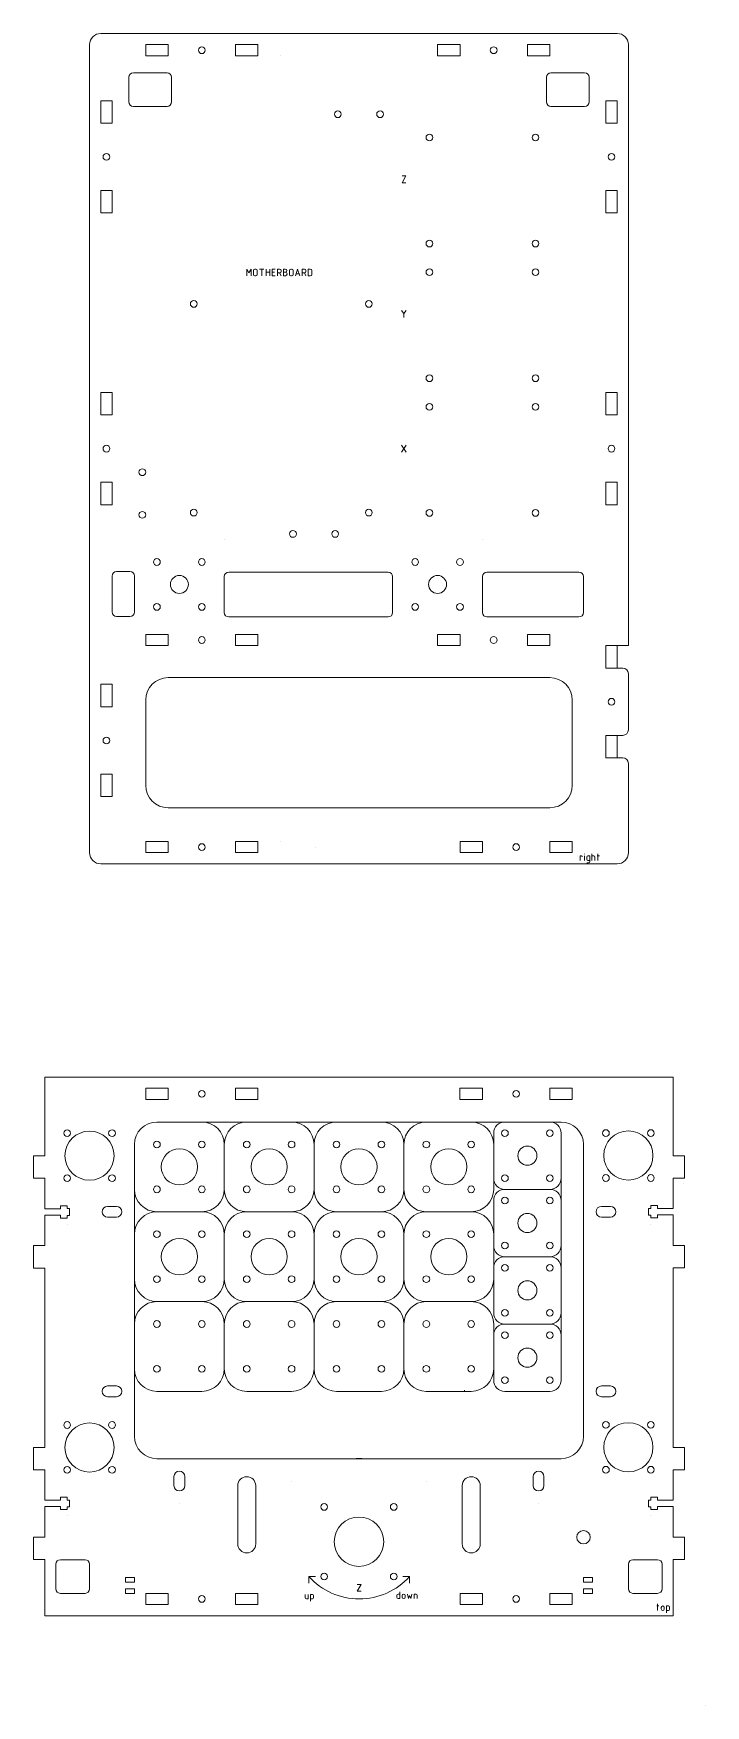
# Model space of a CAD drawing. Header units: millimetres. Extents: x -2445 to -1293, y -1870 to -500.
# Drawn here: x -2445 to -2146, y -1860 to -1115 of the extents above; entities that cross this region are included whole.
import ezdxf

# ---------------------------------------------------------------- set-up
doc = ezdxf.new("R2010")
doc.units = ezdxf.units.MM
doc.layers.get('0').update_dxf_attribs({"linetype": 'CONTINUOUS', "lineweight": 0, "true_color": 0x000000})
doc.layers.add('Drawings', color=4, linetype='CONTINUOUS', lineweight=0, true_color=0x00ffff)

# ---------------------------------------------------------------- blocks, each defined once
blk = doc.blocks.new('slot')
for p, q in [((5, 5), (15, 5)), ((5, 5), (5, 0)), ((5, 0), (15, 0)), ((15, 0), (15, 5)), ((45, 5), (45, 0)), ((45, 5), (55, 5)), ((55, 0), (55, 5)), ((45, 0), (55, 0))]:
    blk.add_line(p, q)
blk.add_circle((30, 2.5), 1.5)
blk = doc.blocks.new('m8 holes')
blk.add_line((-20, 20), (-20, 20))
for centre, radius in [((-10, 10), 1.5), ((10, 10), 1.5), ((0, 0), 4), ((-10, -10), 1.5), ((10, -10), 1.5)]:
    blk.add_circle(centre, radius)
blk = doc.blocks.new('stepperdriverboardholes')
for centre in [(-23.62, 23.62), (23.62, 23.62), (-23.62, -23.62), (23.62, -23.62)]:
    blk.add_circle(centre, 1.5)
blk = doc.blocks.new('bearing hole and guides')
for centre, radius in [((-10, 10), 1.5), ((0, 0), 10.95), ((10, 10), 1.5), ((-10, -10), 1.5), ((10, -10), 1.5)]:
    blk.add_circle(centre, radius)
blk = doc.blocks.new('tgrips')
for p, q in [((0, 0), (10, 0)), ((10, 5), (20, 5)), ((10, 0), (10, 5)), ((20, 5), (20, 0)), ((20, 0), (33.58, 0)), ((33.58, 0), (33.58, -7)), ((36.4, -7), (36.4, 0)), ((36.4, 0), (50, 0)), ((50, 5), (60, 5)), ((50, 0), (50, 5)), ((60, 5), (60, 0)), ((60, 0), (70, 0)), ((70, 0), (70, 0)), ((32.25, -7), (32.25, -10)), ((33.58, -7), (32.25, -7)), ((37.75, -7), (36.4, -7)), ((37.75, -7), (37.75, -10)), ((32.25, -10), (33.5, -10)), ((33.5, -10), (33.5, -11)), ((33.5, -11), (36.5, -11)), ((36.5, -10), (37.75, -10)), ((36.5, -11), (36.5, -10)), ((40.5, -10), (40.5, -10))]:
    blk.add_line(p, q)
blk = doc.blocks.new('bearingcover')
for centre, radius in [((-10, 10), 1.5), ((0, 0), 8.06), ((10, 10), 1.5), ((-10, -10), 1.5), ((10, -10), 1.5)]:
    blk.add_circle(centre, radius)
for centre, start, end in [((-10, 10), 90, 180), ((10, 10), 0, 90), ((-10, -10), 180, 270), ((10, -10), 270, 0)]:
    blk.add_arc(centre, 10, start, end)
blk = doc.blocks.new('yaxiscover')
for p, q in [((-10, 20), (10, 20)), ((-20, -10), (-20, 10)), ((20, 10), (20, -10)), ((10, -20), (-10, -20))]:
    blk.add_line(p, q)
for centre in [(-10, 10), (10, 10), (-10, -10), (10, -10)]:
    blk.add_circle(centre, 1.5)
for centre, start, end in [((-10, 10), 90, 180), ((10, 10), 0, 90), ((-10, -10), 180, 270), ((10, -10), 270, 0)]:
    blk.add_arc(centre, 10, start, end)
blk = doc.blocks.new('Z stage clamps')
for centre, radius in [((-10, 10), 1.5), ((10, 10), 1.5), ((0, 0), 4.25), ((-10, -10), 1.5), ((10, -10), 1.5)]:
    blk.add_circle(centre, radius)
for centre, start, end in [((-10, 10), 90, 180), ((10, 10), 0, 90), ((-10, -10), 180, 270), ((10, -10), 270, 360)]:
    blk.add_arc(centre, 5, start, end)
blk = doc.blocks.new('steppernema17')
for centre, radius in [((-15.495, 15.495), 1.5), ((15.495, 15.495), 1.5), ((0, 0), 11), ((-15.495, -15.495), 1.5), ((15.495, -15.495), 1.5)]:
    blk.add_circle(centre, radius)

msp = doc.modelspace()

# ---------------------------------------------------------------- linework, layer by layer
for p, q in [((-2185, -1115), (-2415, -1115)), ((-2420, -1120), (-2420, -1480)), ((-2180, -1120), (-2180, -1387.75)), ((-2335, -1125), (-2335, -1125)), ((-2402.5, -1145.5), (-2402.5, -1134.5)), ((-2400.5, -1132.5), (-2385.5, -1132.5)), ((-2383.5, -1134.5), (-2383.5, -1145.5)), ((-2216.5, -1145.5), (-2216.5, -1134.5)), ((-2214.5, -1132.5), (-2199.5, -1132.5)), ((-2197.5, -1134.5), (-2197.5, -1145.5)), ((-2385.5, -1147.5), (-2400.5, -1147.5)), ((-2199.5, -1147.5), (-2214.5, -1147.5)), ((-2408, -1354.75), (-2402, -1354.75)), ((-2287, -1355), (-2358, -1355)), ((-2202, -1355), (-2243, -1355)), ((-2410, -1356.75), (-2410, -1372.75)), ((-2400, -1372.75), (-2400, -1356.75)), ((-2360, -1357), (-2360, -1373)), ((-2285, -1373), (-2285, -1357)), ((-2245, -1357), (-2245, -1373)), ((-2200, -1373), (-2200, -1357)), ((-2408, -1374.75), (-2402, -1374.75)), ((-2358, -1375), (-2287, -1375)), ((-2243, -1375), (-2202, -1375)), ((-2180, -1387.75), (-2185, -1387.75)), ((-2182.5, -1397.75), (-2185, -1397.75)), ((-2180, -1400.25), (-2180, -1425.23)), ((-2215, -1402), (-2385, -1402)), ((-2395, -1412), (-2395, -1450)), ((-2205, -1450), (-2205, -1412)), ((-2185, -1427.75), (-2182.49, -1427.73)), ((-2185, -1437.75), (-2182.5, -1437.75)), ((-2180, -1440.25), (-2180, -1480)), ((-2385, -1460), (-2215, -1460)), ((-2335, -1475), (-2335, -1475)), ((-2319.37, -1477.48), (-2319.37, -1477.48)), ((-2185, -1485), (-2415, -1485)), ((-2440, -1580), (-2160, -1580)), ((-2440, -1605.09), (-2440, -1580)), ((-2160, -1605), (-2160, -1580)), ((-2210, -1600), (-2390, -1600)), ((-2376.37, -1599.86), (-2376.37, -1599.86)), ((-2240, -1605), (-2240, -1610)), ((-2210, -1605), (-2210, -1615)), ((-2400, -1610), (-2400, -1740)), ((-2360, -1610), (-2360, -1630)), ((-2320, -1610), (-2320, -1630)), ((-2280, -1610), (-2280, -1630)), ((-2240, -1610), (-2240, -1630)), ((-2210, -1625), (-2210, -1615)), ((-2200, -1740), (-2200, -1610)), ((-2235, -1630), (-2215, -1630)), ((-2210, -1625), (-2210, -1635)), ((-2155.3, -1627.33), (-2155.3, -1627.33)), ((-2155.3, -1627.33), (-2155.3, -1627.33)), ((-2412, -1637.6), (-2408, -1637.6)), ((-2240, -1635), (-2240, -1635)), ((-2240, -1635), (-2240, -1655)), ((-2210, -1635), (-2210, -1645)), ((-2192, -1637.6), (-2188, -1637.6)), ((-2408, -1642.4), (-2412, -1642.4)), ((-2370, -1640), (-2390, -1640)), ((-2330, -1640), (-2350, -1640)), ((-2310, -1640), (-2290, -1640)), ((-2270, -1640), (-2250, -1640)), ((-2210, -1645), (-2210, -1665)), ((-2188, -1642.4), (-2192, -1642.4)), ((-2360, -1650), (-2360, -1670)), ((-2320, -1670), (-2320, -1650)), ((-2280, -1650), (-2280, -1670)), ((-2240, -1655), (-2240, -1665)), ((-2235, -1660), (-2215, -1660)), ((-2240, -1665), (-2240, -1685)), ((-2210, -1665), (-2210, -1675)), ((-2440, -1734.97), (-2440, -1675.09)), ((-2210, -1675), (-2210, -1695)), ((-2160, -1734.97), (-2160, -1675)), ((-2390, -1680), (-2370, -1680)), ((-2350, -1680), (-2330, -1680)), ((-2310, -1680), (-2290, -1680)), ((-2270, -1680), (-2250, -1680)), ((-2360, -1690), (-2360, -1710)), ((-2320, -1690), (-2320, -1710)), ((-2280, -1690), (-2280, -1710)), ((-2240, -1690), (-2240, -1710)), ((-2215, -1690), (-2235, -1690)), ((-2210, -1715), (-2210, -1695)), ((-2240, -1715), (-2240, -1710)), ((-2412, -1717.6), (-2408, -1717.6)), ((-2390, -1720), (-2370, -1720)), ((-2350, -1720), (-2330, -1720)), ((-2310, -1720), (-2290, -1720)), ((-2270, -1720), (-2250, -1720)), ((-2253, -1719.5), (-2253, -1720)), ((-2235, -1720), (-2215, -1720)), ((-2192, -1717.6), (-2188, -1717.6)), ((-2408, -1722.4), (-2412, -1722.4)), ((-2188, -1722.4), (-2192, -1722.4)), ((-2390, -1750), (-2210, -1750)), ((-2382.4, -1762), (-2382.4, -1758)), ((-2377.6, -1758), (-2377.6, -1762)), ((-2222.4, -1762), (-2222.4, -1758)), ((-2217.6, -1758), (-2217.6, -1762)), ((-2354.01, -1761.97), (-2354, -1787.98)), ((-2346.01, -1762.02), (-2346, -1787.98)), ((-2330, -1759.96), (-2330, -1759.96)), ((-2270, -1759.96), (-2270, -1759.96)), ((-2254.01, -1761.97), (-2254, -1787.98)), ((-2246.01, -1762.02), (-2246, -1787.98)), ((-2380, -1769.96), (-2380, -1769.96)), ((-2220, -1769.96), (-2220, -1769.96)), ((-2443, -1795), (-2443, -1795)), ((-2422, -1795), (-2433, -1795)), ((-2178, -1795), (-2167, -1795)), ((-2435, -1797), (-2435, -1808)), ((-2420, -1808), (-2420, -1797)), ((-2180, -1808), (-2180, -1797)), ((-2165, -1797), (-2165, -1808)), ((-2440, -1820), (-2440, -1803)), ((-2433, -1810), (-2422, -1810)), ((-2404, -1805), (-2404, -1803)), ((-2404, -1803), (-2400, -1803)), ((-2400, -1805), (-2404, -1805)), ((-2404, -1810), (-2404, -1808)), ((-2404, -1808), (-2400, -1808)), ((-2400, -1810), (-2404, -1810)), ((-2400, -1803), (-2400, -1805)), ((-2400, -1808), (-2400, -1810)), ((-2200, -1805), (-2200, -1803)), ((-2200, -1803), (-2196, -1803)), ((-2196, -1805), (-2200, -1805)), ((-2200, -1810), (-2200, -1808)), ((-2200, -1808), (-2196, -1808)), ((-2196, -1810), (-2200, -1810)), ((-2196, -1803), (-2196, -1805)), ((-2196, -1808), (-2196, -1810)), ((-2167, -1810), (-2178, -1810)), ((-2160, -1820), (-2160, -1804.97)), ((-2160, -1820), (-2440, -1820)), ((-2407, -1819.88), (-2407, -1819.88)), ((-2145.62, -1860), (-2145.62, -1860))]:
    msp.add_line(p, q)
for centre, radius in [((-2309.4, -1151), 1.5), ((-2290.6, -1151), 1.5), ((-2373.6, -1235.5), 1.5), ((-2295.6, -1235.5), 1.5), ((-2396.5, -1310.5), 1.5), ((-2396.5, -1329.5), 1.5), ((-2373.6, -1328.5), 1.5), ((-2295.6, -1328.5), 1.5), ((-2329.4, -1338), 1.5), ((-2310.6, -1338), 1.5), ((-2200, -1785), 3)]:
    msp.add_circle(centre, radius)
for centre, radius, start, end in [((-2415, -1120), 5, 90, 180), ((-2185, -1120), 5, 0, 90), ((-2400.5, -1134.5), 2, 90, 180), ((-2385.5, -1134.5), 2, 360, 90), ((-2214.5, -1134.5), 2, 90, 180), ((-2199.5, -1134.5), 2, 360, 90), ((-2400.5, -1145.5), 2, 180, 270), ((-2385.5, -1145.5), 2, 270, 360), ((-2214.5, -1145.5), 2, 180, 270), ((-2199.5, -1145.5), 2, 270, 360), ((-2408, -1356.75), 2, 90, 180), ((-2402, -1356.75), 2, 0, 90), ((-2358, -1357), 2, 90, 180), ((-2287, -1357), 2, 0, 90), ((-2243, -1357), 2, 90, 180), ((-2202, -1357), 2, 0, 90), ((-2408, -1372.75), 2, 180, 270), ((-2402, -1372.75), 2, 270, 0), ((-2358, -1373), 2, 180, 270), ((-2287, -1373), 2, 270, 0), ((-2243, -1373), 2, 180, 270), ((-2202, -1373), 2, 270, 0), ((-2182.5, -1400.25), 2.5, 0, 90), ((-2385, -1412), 10, 90, 180), ((-2215, -1412), 10, 0, 90), ((-2182.5, -1425.23), 2.5, 270.33183, 0), ((-2182.5, -1440.25), 2.5, 0, 90), ((-2385, -1450), 10, 180, 270), ((-2215, -1450), 10, 270, 0), ((-2415, -1480), 5, 180, 270), ((-2185, -1480), 5, 270, 0), ((-2210, -1610), 10, 360, 90), ((-2412, -1640), 2.4, 90, 270), ((-2408, -1640), 2.4, 270, 90), ((-2192, -1640), 2.4, 90, 270), ((-2188, -1640), 2.4, 270, 90), ((-2412, -1720), 2.4, 90, 270), ((-2408, -1720), 2.4, 270, 90), ((-2192, -1720), 2.4, 90, 270), ((-2188, -1720), 2.4, 270, 90), ((-2390, -1740), 10, 180, 270), ((-2210, -1740), 10, 270, 360), ((-2300, -1779.96), 30.06, 85.29473, 94.70527), ((-2380, -1758), 2.4, 360, 180), ((-2350.01, -1762.02), 4, 360, 180), ((-2250.01, -1762.02), 4, 360, 180), ((-2220, -1758), 2.4, 360, 180), ((-2380, -1762), 2.4, 180, 360), ((-2220, -1762), 2.4, 180, 360), ((-2350, -1787.98), 4, 180, 360), ((-2250, -1787.98), 4, 180, 360), ((-2433, -1797), 2, 90, 180), ((-2422, -1797), 2, 360, 90), ((-2178, -1797), 2, 90, 180), ((-2167, -1797), 2, 360, 90), ((-2433, -1808), 2, 180, 270), ((-2422, -1808), 2, 270, 360), ((-2178, -1808), 2, 180, 270), ((-2167, -1808), 2, 270, 360)]:
    msp.add_arc(centre, radius, start, end)
at = {"layer": 'Drawings'}
for p, q in [((-2280.83, -1178.5), (-2279.17, -1178.5)), ((-2279.17, -1178.5), (-2280.83, -1181.5)), ((-2280.83, -1181.5), (-2279.17, -1181.5)), ((-2350, -1223), (-2350, -1220)), ((-2350, -1220), (-2349, -1221.67)), ((-2349, -1221.67), (-2348, -1220)), ((-2348, -1220), (-2348, -1223)), ((-2347, -1222.33), (-2347, -1220.67)), ((-2346.33, -1220), (-2346, -1220)), ((-2345.33, -1220.67), (-2345.33, -1222.33)), ((-2344.33, -1220), (-2342.33, -1220)), ((-2343.33, -1220), (-2343.33, -1223)), ((-2341.33, -1220), (-2341.33, -1223)), ((-2341.33, -1221.33), (-2339.67, -1221.33)), ((-2339.67, -1223), (-2339.67, -1220)), ((-2337.33, -1220), (-2338.67, -1220)), ((-2338.67, -1220), (-2338.67, -1223)), ((-2338.67, -1221.33), (-2337.67, -1221.33)), ((-2336.33, -1223), (-2336.33, -1220)), ((-2336.33, -1220), (-2335.33, -1220)), ((-2335.33, -1221.67), (-2336.33, -1221.67)), ((-2335.33, -1221.67), (-2334.67, -1223)), ((-2334.67, -1220.67), (-2334.67, -1221)), ((-2333.67, -1223), (-2333.67, -1220)), ((-2333.67, -1220), (-2332.83, -1220)), ((-2333.67, -1221.33), (-2332.8, -1221.33)), ((-2331, -1222.33), (-2331, -1220.67)), ((-2330.33, -1220), (-2330, -1220)), ((-2329.33, -1220.67), (-2329.33, -1222.33)), ((-2328.33, -1223), (-2327.33, -1220)), ((-2327.33, -1220), (-2326.33, -1223)), ((-2325.33, -1223), (-2325.33, -1220)), ((-2325.33, -1220), (-2324.33, -1220)), ((-2324.33, -1221.67), (-2325.33, -1221.67)), ((-2324.33, -1221.67), (-2323.67, -1223)), ((-2323.67, -1220.67), (-2323.67, -1221)), ((-2321.67, -1220), (-2322.67, -1220)), ((-2322.67, -1220), (-2322.67, -1223)), ((-2321, -1222.33), (-2321, -1220.67)), ((-2346, -1223), (-2346.33, -1223)), ((-2338.67, -1223), (-2337.33, -1223)), ((-2332.8, -1223), (-2333.67, -1223)), ((-2332, -1222.13), (-2332, -1222.2)), ((-2330, -1223), (-2330.33, -1223)), ((-2328.06, -1222.17), (-2326.61, -1222.17)), ((-2322.67, -1223), (-2321.67, -1223)), ((-2281, -1238.5), (-2280, -1239.83)), ((-2280, -1239.83), (-2279, -1238.5)), ((-2280, -1239.83), (-2280, -1241.5)), ((-2281, -1298.5), (-2279, -1301.5)), ((-2281, -1301.5), (-2279, -1298.5)), ((-2201.54, -1483.46), (-2201.54, -1481.46)), ((-2201.54, -1481.46), (-2200.88, -1481.46)), ((-2199.54, -1480.63), (-2199.54, -1480.46)), ((-2199.54, -1483.46), (-2199.54, -1481.46)), ((-2198.54, -1481.96), (-2198.54, -1482.96)), ((-2197.21, -1481.46), (-2198.04, -1481.46)), ((-2197.21, -1483.96), (-2197.21, -1481.46)), ((-2196.21, -1480.46), (-2196.21, -1483.46)), ((-2196.21, -1481.46), (-2195.38, -1481.46)), ((-2194.88, -1481.96), (-2194.88, -1483.46)), ((-2193.88, -1481.46), (-2192.88, -1481.46)), ((-2193.54, -1480.46), (-2193.54, -1483.46)), ((-2198.54, -1484.46), (-2197.71, -1484.46)), ((-2198.04, -1483.46), (-2197.21, -1483.46)), ((-2319.31, -1802.5), (-2322.31, -1802.5)), ((-2322.31, -1802.5), (-2322.31, -1805.5)), ((-2280.51, -1802.5), (-2277.51, -1802.5)), ((-2277.51, -1802.5), (-2277.51, -1805.5)), ((-2300.74, -1806), (-2299.07, -1806)), ((-2299.07, -1806), (-2300.74, -1809)), ((-2300.74, -1809), (-2299.07, -1809)), ((-2281.76, -1809.35), (-2281.76, -1812.35)), ((-2323.91, -1810.5), (-2323.91, -1812)), ((-2323.41, -1812.5), (-2322.57, -1812.5)), ((-2322.57, -1812.5), (-2322.57, -1810.5)), ((-2320.74, -1810.5), (-2321.57, -1810.5)), ((-2321.57, -1810.5), (-2321.57, -1813.5)), ((-2321.57, -1812.5), (-2320.74, -1812.5)), ((-2320.24, -1812), (-2320.24, -1811)), ((-2283.09, -1811.85), (-2283.09, -1810.85)), ((-2282.59, -1810.35), (-2281.76, -1810.35)), ((-2281.76, -1812.35), (-2282.59, -1812.35)), ((-2280.76, -1811.02), (-2280.76, -1811.69)), ((-2279.43, -1811.69), (-2279.43, -1811.02)), ((-2278.43, -1810.35), (-2277.93, -1812.35)), ((-2277.93, -1812.35), (-2277.43, -1811.02)), ((-2277.43, -1811.02), (-2276.93, -1812.35)), ((-2276.93, -1812.35), (-2276.43, -1810.35)), ((-2275.43, -1812.35), (-2275.43, -1810.35)), ((-2275.43, -1810.35), (-2274.59, -1810.35)), ((-2274.09, -1810.85), (-2274.09, -1812.35)), ((-2167.36, -1815.63), (-2166.36, -1815.63)), ((-2167.03, -1814.63), (-2167.03, -1817.63)), ((-2165.36, -1816.3), (-2165.36, -1816.96)), ((-2164.03, -1816.96), (-2164.03, -1816.3)), ((-2162.19, -1815.63), (-2163.03, -1815.63)), ((-2163.03, -1815.63), (-2163.03, -1818.63)), ((-2163.03, -1817.63), (-2162.19, -1817.63)), ((-2161.69, -1817.13), (-2161.69, -1816.13))]:
    msp.add_line(p, q, dxfattribs=at)
for centre, radius, start, end in [((-2346.33, -1220.67), 0.667, 90, 180), ((-2346, -1220.67), 0.667, 0, 90), ((-2335.33, -1220.67), 0.667, 0, 90), ((-2335.33, -1221), 0.667, 270, 0), ((-2332.83, -1220.67), 0.667, 270, 90), ((-2332.8, -1222.13), 0.8, 0, 90), ((-2330.33, -1220.67), 0.667, 90, 180), ((-2330, -1220.67), 0.667, 0, 90), ((-2324.33, -1220.67), 0.667, 0, 90), ((-2324.33, -1221), 0.667, 270, 0), ((-2321.67, -1220.67), 0.667, 0, 90), ((-2346.33, -1222.33), 0.667, 180, 270), ((-2346, -1222.33), 0.667, 270, 0), ((-2332.8, -1222.2), 0.8, 270, 0), ((-2330.33, -1222.33), 0.667, 180, 270), ((-2330, -1222.33), 0.667, 270, 0), ((-2321.67, -1222.33), 0.667, 270, 0), ((-2200.88, -1481.8), 0.333, 0, 90), ((-2198.04, -1481.96), 0.5, 90, 180), ((-2195.38, -1481.96), 0.5, 0, 90), ((-2198.04, -1482.96), 0.5, 180, 270), ((-2197.71, -1483.96), 0.5, 270, 0), ((-2299.91, -1782.46), 30.06, 221.81813, 318.18187), ((-2323.41, -1812), 0.5, 180, 270), ((-2320.74, -1811), 0.5, 0, 90), ((-2320.74, -1812), 0.5, 270, 0), ((-2282.59, -1810.85), 0.5, 90, 180), ((-2282.59, -1811.85), 0.5, 180, 270), ((-2280.09, -1811.02), 0.667, 0, 180), ((-2280.09, -1811.69), 0.667, 180, 0), ((-2274.59, -1810.85), 0.5, 0, 90), ((-2164.69, -1816.3), 0.667, 0, 180), ((-2164.69, -1816.96), 0.667, 180, 0), ((-2162.19, -1816.13), 0.5, 0, 90), ((-2162.19, -1817.13), 0.5, 270, 0)]:
    msp.add_arc(centre, radius, start, end, dxfattribs=at)

# ---------------------------------------------------------------- block references
for name, p, rotation in [('slot', (-2400, -1125), 360), ('slot', (-2270, -1125), 360), ('slot', (-2415, -1140), 270), ('slot', (-2185, -1200), 90), ('slot', (-2415, -1270), 270), ('slot', (-2185, -1330), 90), ('slot', (-2185, -1442.75), 90), ('slot', (-2415, -1400), 270), ('slot', (-2340.01, -1584.94), 180), ('slot', (-2200.01, -1584.94), 180), ('Z stage clamps', (-2225, -1615), 180), ('bearing hole and guides', (-2420, -1615), 270), ('bearing hole and guides', (-2180, -1614.94), 270), ('tgrips', (-2160, -1605), 270), ('Z stage clamps', (-2225, -1645), 180), ('Z stage clamps', (-2225, -1675), 180), ('Z stage clamps', (-2225, -1705), 180), ('bearing hole and guides', (-2420, -1745), 270), ('bearing hole and guides', (-2180, -1744.94), 270), ('tgrips', (-2160, -1734.97), 270), ('steppernema17', (-2300, -1787), 360), ('slot', (-2400, -1815), 360), ('slot', (-2260, -1815), 360)]:
    msp.add_blockref(name, p, dxfattribs=dict(rotation=rotation))
for name, p in [('stepperdriverboardholes', (-2245, -1185)), ('stepperdriverboardholes', (-2245, -1245)), ('stepperdriverboardholes', (-2245, -1305)), ('bearingcover', (-2380, -1620)), ('bearingcover', (-2340, -1620)), ('bearingcover', (-2300, -1620)), ('bearingcover', (-2260, -1620)), ('bearingcover', (-2380, -1660)), ('bearingcover', (-2340, -1660)), ('bearingcover', (-2300, -1660)), ('bearingcover', (-2260, -1660)), ('yaxiscover', (-2380, -1700)), ('yaxiscover', (-2340, -1700)), ('yaxiscover', (-2300, -1700)), ('yaxiscover', (-2260, -1700))]:
    msp.add_blockref(name, p)
at = {"yscale": -1}
for name, p, rotation in [('m8 holes', (-2380, -1360.5), 180), ('m8 holes', (-2265, -1360.5), 180), ('slot', (-2340, -1387.75), 180), ('slot', (-2210, -1387.75), 180), ('tgrips', (-2440, -1605.09), 270), ('tgrips', (-2440, -1734.97), 270)]:
    msp.add_blockref(name, p, dxfattribs=dict(at, rotation=rotation))
for p in [(-2400, -1475), (-2260, -1475)]:
    msp.add_blockref('slot', p, dxfattribs=at)

doc.saveas('drawing.dxf')
